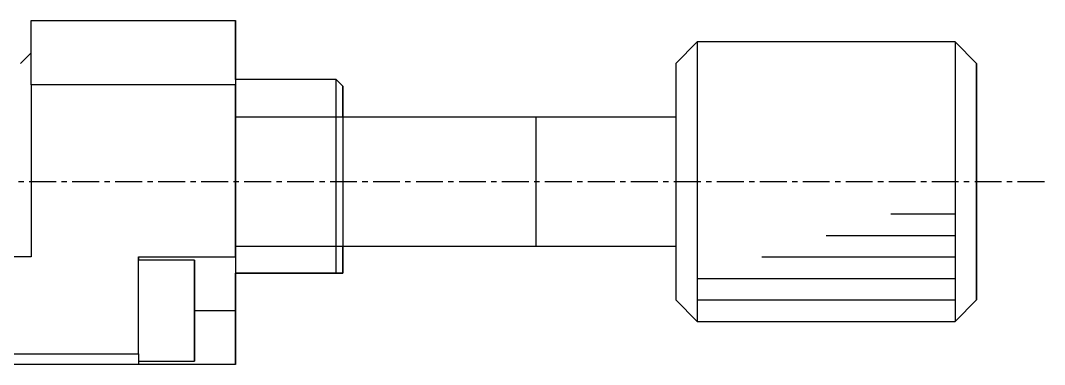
# Model space of a CAD drawing. Extents: x 67 to 344, y 71 to 375.
# Drawn here: x 296.82 to 344.48, y 88.08 to 104.08 of the extents above; entities that cross this region are included whole.
import ezdxf

# ---------------------------------------------------------------- set-up
doc = ezdxf.new("R2010")
doc.units = 0
doc.linetypes.add('CENTER', pattern=[2, 1.25, -0.25, 0.25, -0.25])
doc.layers.get('0').update_dxf_attribs({"linetype": 'CONTINUOUS'})

msp = doc.modelspace()

# ---------------------------------------------------------------- linework, layer by layer
at = {"color": 7, "linetype": 'CONTINUOUS'}
for p, q in [((297.321, 104.078), (306.821, 104.078)), ((297.321, 101.078), (297.321, 104.078)), ((306.821, 104.078), (306.821, 101.078)), ((306.822, 104.078), (306.821, 104.078)), ((306.822, 101.328), (306.822, 104.078)), ((328.321, 103.078), (327.321, 102.078)), ((340.321, 103.078), (328.321, 103.078)), ((341.321, 102.078), (340.321, 103.078)), ((297.321, 102.577), (296.821, 102.078)), ((306.821, 101.078), (297.321, 101.078)), ((297.321, 101.078), (297.321, 93.078)), ((311.521, 101.328), (306.821, 101.328)), ((306.821, 101.328), (306.821, 91.828)), ((306.821, 93.078), (306.821, 101.078)), ((311.521, 92.328), (311.521, 101.328)), ((311.821, 101.028), (311.521, 101.328)), ((311.821, 101.028), (311.821, 92.328)), ((311.822, 99.578), (311.821, 101.028)), ((320.826, 99.578), (306.821, 99.578)), ((327.321, 99.578), (320.816, 99.578)), ((306.821, 93.578), (320.826, 93.578)), ((311.821, 92.328), (311.822, 93.578)), ((320.816, 93.578), (327.321, 93.578)), ((297.321, 93.078), (286.321, 93.078)), ((302.321, 93.078), (306.821, 93.078)), ((302.321, 93.078), (302.321, 92.934)), ((302.321, 88.578), (302.321, 93.078)), ((306.821, 93.078), (306.821, 90.578)), ((304.921, 92.928), (302.321, 92.928)), ((304.921, 92.928), (304.921, 88.228)), ((304.921, 88.228), (304.921, 92.928)), ((311.521, 92.328), (306.821, 92.328)), ((306.821, 92.328), (311.521, 92.328)), ((306.821, 91.828), (306.821, 92.328)), ((306.821, 90.578), (306.822, 92.328)), ((311.521, 92.328), (311.821, 92.328)), ((311.821, 92.328), (311.521, 92.328)), ((304.921, 90.578), (304.921, 91.678)), ((304.921, 91.678), (304.921, 90.578)), ((327.321, 91.078), (328.321, 90.078)), ((340.321, 90.078), (341.321, 91.078)), ((304.921, 90.578), (304.921, 89.478)), ((304.921, 89.478), (304.921, 90.578)), ((306.821, 90.578), (306.821, 88.078)), ((306.821, 88.078), (306.821, 90.578)), ((328.321, 90.078), (340.321, 90.078)), ((286.321, 88.578), (302.321, 88.578)), ((302.321, 88.578), (302.321, 88.078)), ((302.321, 88.228), (304.921, 88.228)), ((302.321, 88.228), (302.321, 88.078)), ((302.321, 88.078), (286.321, 88.078)), ((306.821, 88.078), (302.321, 88.078)), ((306.821, 88.078), (306.821, 88.078))]:
    msp.add_line(p, q, dxfattribs=at)
at = {"color": 3, "linetype": 'CONTINUOUS'}
for p, q in [((320.821, 96.55), (320.821, 99.578)), ((320.821, 93.578), (320.821, 96.55)), ((337.321, 95.078), (340.321, 95.078)), ((334.321, 94.078), (340.321, 94.078)), ((331.321, 93.078), (340.321, 93.078)), ((328.321, 92.078), (340.321, 92.078)), ((328.321, 91.078), (340.321, 91.078)), ((306.821, 90.578), (304.921, 90.578))]:
    msp.add_line(p, q, dxfattribs=at)
at = {"color": 1, "linetype": 'CENTER'}
msp.add_line((344.481, 96.578), (285.321, 96.578), dxfattribs=at)
at = {"color": 7, "linetype": 'CONTINUOUS'}
for points in [[(328.321, 103.078, 0), (328.321, 103.077, 0), (328.321, 103.076, 0), (328.321, 103.073, 0), (328.321, 103.07, 0), (328.321, 103.065, 0), (328.321, 103.06, 0), (328.321, 103.053, 0), (328.321, 103.046, 0), (328.321, 103.038, 0), (328.321, 103.028, 0), (328.321, 103.018, 0), (328.321, 103.006, 0), (328.321, 102.994, 0), (328.321, 102.981, 0), (328.321, 102.967, 0), (328.321, 102.951, 0), (328.321, 102.935, 0), (328.321, 102.918, 0), (328.321, 102.9, 0), (328.321, 102.881, 0), (328.321, 102.86, 0), (328.321, 102.839, 0), (328.321, 102.817, 0), (328.321, 102.794, 0), (328.321, 102.771, 0), (328.321, 102.746, 0), (328.321, 102.72, 0), (328.321, 102.693, 0), (328.321, 102.666, 0), (328.321, 102.637, 0), (328.321, 102.608, 0), (328.321, 102.577, 0), (328.321, 102.546, 0), (328.321, 102.514, 0), (328.321, 102.48, 0), (328.321, 102.446, 0), (328.321, 102.411, 0), (328.321, 102.376, 0), (328.321, 102.339, 0), (328.321, 102.301, 0), (328.321, 102.263, 0), (328.321, 102.224, 0), (328.321, 102.183, 0), (328.321, 102.142, 0), (328.321, 102.101, 0), (328.321, 102.058, 0), (328.321, 102.014, 0), (328.321, 101.97, 0), (328.321, 101.925, 0), (328.321, 101.879, 0), (328.321, 101.832, 0), (328.321, 101.784, 0), (328.321, 101.736, 0), (328.321, 101.687, 0), (328.321, 101.637, 0), (328.321, 101.586, 0), (328.321, 101.534, 0), (328.321, 101.482, 0), (328.321, 101.429, 0), (328.321, 101.375, 0), (328.321, 101.321, 0), (328.321, 101.265, 0), (328.321, 101.21, 0), (328.321, 101.153, 0), (328.321, 101.096, 0), (328.321, 101.038, 0), (328.321, 100.979, 0), (328.321, 100.919, 0), (328.321, 100.859, 0), (328.321, 100.799, 0), (328.321, 100.737, 0), (328.321, 100.675, 0), (328.321, 100.613, 0), (328.321, 100.55, 0), (328.321, 100.486, 0), (328.321, 100.421, 0), (328.321, 100.357, 0), (328.321, 100.291, 0), (328.321, 100.225, 0), (328.321, 100.158, 0), (328.321, 100.091, 0), (328.321, 100.023, 0), (328.321, 99.955, 0), (328.321, 99.886, 0), (328.321, 99.817, 0), (328.321, 99.747, 0), (328.321, 99.677, 0), (328.321, 99.606, 0), (328.321, 99.535, 0), (328.321, 99.463, 0), (328.321, 99.391, 0), (328.321, 99.318, 0), (328.321, 99.245, 0), (328.321, 99.172, 0), (328.321, 99.098, 0), (328.321, 99.024, 0), (328.321, 98.95, 0), (328.321, 98.875, 0), (328.321, 98.8, 0), (328.321, 98.724, 0), (328.321, 98.648, 0), (328.321, 98.572, 0), (328.321, 98.495, 0), (328.321, 98.419, 0), (328.321, 98.342, 0), (328.321, 98.264, 0), (328.321, 98.187, 0), (328.321, 98.109, 0), (328.321, 98.031, 0), (328.321, 97.952, 0), (328.321, 97.874, 0), (328.321, 97.795, 0), (328.321, 97.716, 0), (328.321, 97.637, 0), (328.321, 97.558, 0), (328.321, 97.478, 0), (328.321, 97.399, 0), (328.321, 97.319, 0), (328.321, 97.24, 0), (328.321, 97.16, 0), (328.321, 97.08, 0), (328.321, 97, 0), (328.321, 96.92, 0), (328.321, 96.84, 0), (328.321, 96.759, 0), (328.321, 96.679, 0), (328.321, 96.599, 0), (328.321, 96.519, 0)], [(340.321, 103.078, 0), (340.321, 103.076, 0), (340.321, 103.07, 0), (340.321, 103.06, 0), (340.321, 103.046, 0), (340.321, 103.029, 0), (340.321, 103.007, 0), (340.321, 102.982, 0), (340.321, 102.953, 0), (340.321, 102.92, 0), (340.321, 102.883, 0), (340.321, 102.842, 0), (340.321, 102.798, 0), (340.321, 102.75, 0), (340.321, 102.698, 0), (340.321, 102.642, 0), (340.321, 102.583, 0), (340.321, 102.52, 0), (340.321, 102.454, 0), (340.321, 102.384, 0), (340.321, 102.31, 0), (340.321, 102.233, 0), (340.321, 102.153, 0), (340.321, 102.069, 0), (340.321, 101.982, 0), (340.321, 101.892, 0), (340.321, 101.798, 0), (340.321, 101.702, 0), (340.321, 101.602, 0), (340.321, 101.499, 0), (340.321, 101.394, 0), (340.321, 101.285, 0), (340.321, 101.174, 0), (340.321, 101.06, 0), (340.321, 100.943, 0), (340.321, 100.823, 0), (340.321, 100.701, 0), (340.321, 100.577, 0), (340.321, 100.45, 0), (340.321, 100.32, 0), (340.321, 100.189, 0), (340.321, 100.055, 0), (340.321, 99.919, 0), (340.321, 99.781, 0), (340.321, 99.642, 0), (340.321, 99.5, 0), (340.321, 99.357, 0), (340.321, 99.212, 0), (340.321, 99.065, 0), (340.321, 98.917, 0), (340.321, 98.767, 0), (340.321, 98.617, 0), (340.321, 98.465, 0), (340.321, 98.311, 0), (340.321, 98.157, 0), (340.321, 98.002, 0), (340.321, 97.846, 0), (340.321, 97.689, 0), (340.321, 97.531, 0), (340.321, 97.373, 0), (340.321, 97.215, 0), (340.321, 97.056, 0), (340.321, 96.897, 0), (340.321, 96.737, 0), (340.321, 96.578, 0), (340.321, 96.418, 0), (340.321, 96.259, 0), (340.321, 96.099, 0), (340.321, 95.941, 0), (340.321, 95.782, 0), (340.321, 95.624, 0), (340.321, 95.466, 0), (340.321, 95.309, 0), (340.321, 95.153, 0), (340.321, 94.998, 0), (340.321, 94.844, 0), (340.321, 94.691, 0), (340.321, 94.539, 0), (340.321, 94.388, 0), (340.321, 94.238, 0), (340.321, 94.09, 0), (340.321, 93.944, 0), (340.321, 93.798, 0), (340.321, 93.655, 0), (340.321, 93.513, 0), (340.321, 93.374, 0), (340.321, 93.236, 0), (340.321, 93.1, 0), (340.321, 92.966, 0), (340.321, 92.835, 0), (340.321, 92.706, 0), (340.321, 92.579, 0), (340.321, 92.454, 0), (340.321, 92.332, 0), (340.321, 92.212, 0), (340.321, 92.096, 0), (340.321, 91.981, 0), (340.321, 91.87, 0), (340.321, 91.761, 0), (340.321, 91.656, 0), (340.321, 91.553, 0), (340.321, 91.453, 0), (340.321, 91.357, 0), (340.321, 91.263, 0), (340.321, 91.173, 0), (340.321, 91.086, 0), (340.321, 91.002, 0), (340.321, 90.922, 0), (340.321, 90.845, 0), (340.321, 90.772, 0), (340.321, 90.702, 0), (340.321, 90.635, 0), (340.321, 90.572, 0), (340.321, 90.513, 0), (340.321, 90.457, 0), (340.321, 90.406, 0), (340.321, 90.357, 0), (340.321, 90.313, 0), (340.321, 90.272, 0), (340.321, 90.236, 0), (340.321, 90.203, 0), (340.321, 90.173, 0), (340.321, 90.148, 0), (340.321, 90.126, 0), (340.321, 90.109, 0), (340.321, 90.095, 0), (340.321, 90.085, 0), (340.321, 90.079, 0), (340.321, 90.078, 0)], [(327.321, 102.078, 0), (327.321, 102.077, 0), (327.321, 102.076, 0), (327.321, 102.074, 0), (327.321, 102.071, 0), (327.321, 102.067, 0), (327.321, 102.063, 0), (327.321, 102.057, 0), (327.321, 102.051, 0), (327.321, 102.044, 0), (327.321, 102.036, 0), (327.321, 102.027, 0), (327.321, 102.017, 0), (327.321, 102.007, 0), (327.321, 101.996, 0), (327.321, 101.984, 0), (327.321, 101.971, 0), (327.321, 101.957, 0), (327.321, 101.942, 0), (327.321, 101.927, 0), (327.321, 101.911, 0), (327.321, 101.894, 0), (327.321, 101.876, 0), (327.321, 101.857, 0), (327.321, 101.838, 0), (327.321, 101.818, 0), (327.321, 101.797, 0), (327.321, 101.775, 0), (327.321, 101.752, 0), (327.321, 101.729, 0), (327.321, 101.705, 0), (327.321, 101.68, 0), (327.321, 101.654, 0), (327.321, 101.628, 0), (327.321, 101.6, 0), (327.321, 101.572, 0), (327.321, 101.543, 0), (327.321, 101.514, 0), (327.321, 101.484, 0), (327.321, 101.453, 0), (327.321, 101.421, 0), (327.321, 101.388, 0), (327.321, 101.355, 0), (327.321, 101.321, 0), (327.321, 101.286, 0), (327.321, 101.251, 0), (327.321, 101.215, 0), (327.321, 101.178, 0), (327.321, 101.14, 0), (327.321, 101.102, 0), (327.321, 101.063, 0), (327.321, 101.023, 0), (327.321, 100.983, 0), (327.321, 100.942, 0), (327.321, 100.9, 0), (327.321, 100.858, 0), (327.321, 100.815, 0), (327.321, 100.772, 0), (327.321, 100.727, 0), (327.321, 100.683, 0), (327.321, 100.637, 0), (327.321, 100.591, 0), (327.321, 100.544, 0), (327.321, 100.497, 0), (327.321, 100.449, 0), (327.321, 100.4, 0), (327.321, 100.351, 0), (327.321, 100.302, 0), (327.321, 100.251, 0), (327.321, 100.201, 0), (327.321, 100.149, 0), (327.321, 100.097, 0), (327.321, 100.045, 0), (327.321, 99.992, 0), (327.321, 99.939, 0), (327.321, 99.885, 0), (327.321, 99.83, 0), (327.321, 99.775, 0), (327.321, 99.72, 0), (327.321, 99.664, 0), (327.321, 99.607, 0), (327.321, 99.55, 0), (327.321, 99.493, 0), (327.321, 99.435, 0), (327.321, 99.377, 0), (327.321, 99.318, 0), (327.321, 99.259, 0), (327.321, 99.2, 0), (327.321, 99.14, 0), (327.321, 99.08, 0), (327.321, 99.019, 0), (327.321, 98.958, 0), (327.321, 98.897, 0), (327.321, 98.835, 0), (327.321, 98.773, 0), (327.321, 98.71, 0), (327.321, 98.648, 0), (327.321, 98.585, 0), (327.321, 98.521, 0), (327.321, 98.458, 0), (327.321, 98.394, 0), (327.321, 98.33, 0), (327.321, 98.265, 0), (327.321, 98.2, 0), (327.321, 98.135, 0), (327.321, 98.07, 0), (327.321, 98.005, 0), (327.321, 97.939, 0), (327.321, 97.873, 0), (327.321, 97.807, 0), (327.321, 97.741, 0), (327.321, 97.674, 0), (327.321, 97.608, 0), (327.321, 97.541, 0), (327.321, 97.474, 0), (327.321, 97.407, 0), (327.321, 97.34, 0), (327.321, 97.273, 0), (327.321, 97.205, 0), (327.321, 97.138, 0), (327.321, 97.07, 0), (327.321, 97.002, 0), (327.321, 96.935, 0), (327.321, 96.867, 0), (327.321, 96.799, 0), (327.321, 96.731, 0), (327.321, 96.664, 0), (327.321, 96.596, 0), (327.321, 96.528, 0)], [(341.321, 102.078, 0), (341.321, 102.076, 0), (341.321, 102.071, 0), (341.321, 102.063, 0), (341.321, 102.051, 0), (341.321, 102.036, 0), (341.321, 102.018, 0), (341.321, 101.997, 0), (341.321, 101.972, 0), (341.321, 101.944, 0), (341.321, 101.913, 0), (341.321, 101.878, 0), (341.321, 101.841, 0), (341.321, 101.8, 0), (341.321, 101.756, 0), (341.321, 101.709, 0), (341.321, 101.659, 0), (341.321, 101.606, 0), (341.321, 101.55, 0), (341.321, 101.49, 0), (341.321, 101.428, 0), (341.321, 101.363, 0), (341.321, 101.295, 0), (341.321, 101.224, 0), (341.321, 101.151, 0), (341.321, 101.074, 0), (341.321, 100.995, 0), (341.321, 100.914, 0), (341.321, 100.829, 0), (341.321, 100.742, 0), (341.321, 100.653, 0), (341.321, 100.561, 0), (341.321, 100.467, 0), (341.321, 100.37, 0), (341.321, 100.271, 0), (341.321, 100.17, 0), (341.321, 100.067, 0), (341.321, 99.961, 0), (341.321, 99.854, 0), (341.321, 99.745, 0), (341.321, 99.633, 0), (341.321, 99.52, 0), (341.321, 99.405, 0), (341.321, 99.289, 0), (341.321, 99.17, 0), (341.321, 99.051, 0), (341.321, 98.929, 0), (341.321, 98.806, 0), (341.321, 98.682, 0), (341.321, 98.557, 0), (341.321, 98.43, 0), (341.321, 98.303, 0), (341.321, 98.174, 0), (341.321, 98.044, 0), (341.321, 97.914, 0), (341.321, 97.783, 0), (341.321, 97.651, 0), (341.321, 97.518, 0), (341.321, 97.385, 0), (341.321, 97.251, 0), (341.321, 97.117, 0), (341.321, 96.982, 0), (341.321, 96.848, 0), (341.321, 96.713, 0), (341.321, 96.578, 0), (341.321, 96.443, 0), (341.321, 96.308, 0), (341.321, 96.173, 0), (341.321, 96.039, 0), (341.321, 95.904, 0), (341.321, 95.771, 0), (341.321, 95.637, 0), (341.321, 95.505, 0), (341.321, 95.373, 0), (341.321, 95.241, 0), (341.321, 95.111, 0), (341.321, 94.981, 0), (341.321, 94.852, 0), (341.321, 94.725, 0), (341.321, 94.598, 0), (341.321, 94.473, 0), (341.321, 94.349, 0), (341.321, 94.226, 0), (341.321, 94.105, 0), (341.321, 93.985, 0), (341.321, 93.867, 0), (341.321, 93.75, 0), (341.321, 93.635, 0), (341.321, 93.522, 0), (341.321, 93.411, 0), (341.321, 93.301, 0), (341.321, 93.194, 0), (341.321, 93.088, 0), (341.321, 92.985, 0), (341.321, 92.884, 0), (341.321, 92.785, 0), (341.321, 92.689, 0), (341.321, 92.594, 0), (341.321, 92.502, 0), (341.321, 92.413, 0), (341.321, 92.326, 0), (341.321, 92.242, 0), (341.321, 92.16, 0), (341.321, 92.081, 0), (341.321, 92.004, 0), (341.321, 91.931, 0), (341.321, 91.86, 0), (341.321, 91.792, 0), (341.321, 91.727, 0), (341.321, 91.665, 0), (341.321, 91.606, 0), (341.321, 91.549, 0), (341.321, 91.496, 0), (341.321, 91.446, 0), (341.321, 91.399, 0), (341.321, 91.355, 0), (341.321, 91.314, 0), (341.321, 91.277, 0), (341.321, 91.242, 0), (341.321, 91.211, 0), (341.321, 91.183, 0), (341.321, 91.159, 0), (341.321, 91.137, 0), (341.321, 91.119, 0), (341.321, 91.104, 0), (341.321, 91.093, 0), (341.321, 91.084, 0), (341.321, 91.079, 0), (341.321, 91.078, 0)], [(341.322, 96.627, 0), (341.322, 96.695, 0), (341.322, 96.762, 0), (341.322, 96.829, 0), (341.322, 96.896, 0), (341.322, 96.963, 0), (341.322, 97.03, 0), (341.322, 97.096, 0), (341.322, 97.163, 0), (341.322, 97.23, 0), (341.322, 97.296, 0), (341.322, 97.363, 0), (341.322, 97.429, 0), (341.322, 97.495, 0), (341.322, 97.561, 0), (341.322, 97.627, 0), (341.322, 97.693, 0), (341.322, 97.759, 0), (341.322, 97.824, 0), (341.322, 97.89, 0), (341.322, 97.955, 0), (341.322, 98.02, 0), (341.322, 98.084, 0), (341.322, 98.149, 0), (341.322, 98.213, 0), (341.322, 98.277, 0), (341.322, 98.341, 0), (341.322, 98.404, 0), (341.322, 98.467, 0), (341.322, 98.53, 0), (341.322, 98.593, 0), (341.322, 98.655, 0), (341.322, 98.717, 0), (341.322, 98.778, 0), (341.322, 98.84, 0), (341.322, 98.901, 0), (341.322, 98.961, 0), (341.322, 99.022, 0), (341.322, 99.082, 0), (341.322, 99.141, 0), (341.322, 99.2, 0), (341.322, 99.259, 0), (341.322, 99.318, 0), (341.322, 99.376, 0), (341.322, 99.433, 0), (341.322, 99.49, 0), (341.322, 99.547, 0), (341.322, 99.603, 0), (341.322, 99.659, 0), (341.322, 99.714, 0), (341.322, 99.769, 0), (341.322, 99.824, 0), (341.322, 99.878, 0), (341.322, 99.931, 0), (341.322, 99.984, 0), (341.322, 100.036, 0), (341.322, 100.088, 0), (341.322, 100.14, 0), (341.322, 100.191, 0), (341.322, 100.241, 0), (341.322, 100.291, 0), (341.322, 100.34, 0), (341.322, 100.389, 0), (341.322, 100.437, 0), (341.322, 100.484, 0), (341.322, 100.531, 0), (341.322, 100.578, 0), (341.322, 100.623, 0), (341.322, 100.668, 0), (341.322, 100.713, 0), (341.322, 100.757, 0), (341.322, 100.8, 0), (341.322, 100.843, 0), (341.322, 100.885, 0), (341.322, 100.926, 0), (341.322, 100.967, 0), (341.322, 101.007, 0), (341.321, 101.047, 0), (341.321, 101.085, 0), (341.321, 101.124, 0), (341.321, 101.161, 0), (341.321, 101.198, 0), (341.321, 101.234, 0), (341.321, 101.269, 0), (341.321, 101.304, 0), (341.321, 101.338, 0), (341.321, 101.371, 0), (341.321, 101.404, 0), (341.321, 101.435, 0), (341.321, 101.467, 0), (341.321, 101.497, 0), (341.321, 101.527, 0), (341.321, 101.555, 0), (341.321, 101.584, 0), (341.321, 101.611, 0), (341.321, 101.638, 0), (341.321, 101.664, 0), (341.321, 101.689, 0), (341.321, 101.713, 0), (341.321, 101.737, 0), (341.321, 101.76, 0), (341.321, 101.782, 0), (341.321, 101.803, 0), (341.321, 101.824, 0), (341.321, 101.843, 0), (341.321, 101.862, 0), (341.321, 101.881, 0), (341.321, 101.898, 0), (341.321, 101.915, 0), (341.321, 101.93, 0), (341.321, 101.945, 0), (341.321, 101.96, 0), (341.321, 101.973, 0), (341.321, 101.986, 0), (341.321, 101.998, 0), (341.321, 102.009, 0), (341.321, 102.019, 0), (341.321, 102.028, 0), (341.321, 102.037, 0), (341.321, 102.044, 0), (341.321, 102.051, 0), (341.321, 102.058, 0), (341.321, 102.063, 0), (341.321, 102.067, 0), (341.321, 102.071, 0), (341.321, 102.074, 0), (341.321, 102.076, 0), (341.321, 102.077, 0), (341.321, 102.078, 0)], [(327.321, 96.528, 0), (327.321, 96.461, 0), (327.321, 96.394, 0), (327.321, 96.326, 0), (327.321, 96.26, 0), (327.321, 96.193, 0), (327.321, 96.126, 0), (327.321, 96.059, 0), (327.321, 95.992, 0), (327.321, 95.925, 0), (327.321, 95.859, 0), (327.321, 95.792, 0), (327.321, 95.726, 0), (327.321, 95.66, 0), (327.321, 95.594, 0), (327.321, 95.528, 0), (327.321, 95.462, 0), (327.321, 95.396, 0), (327.321, 95.331, 0), (327.321, 95.266, 0), (327.321, 95.201, 0), (327.321, 95.136, 0), (327.321, 95.071, 0), (327.321, 95.007, 0), (327.321, 94.942, 0), (327.321, 94.878, 0), (327.321, 94.815, 0), (327.321, 94.751, 0), (327.321, 94.688, 0), (327.321, 94.625, 0), (327.321, 94.563, 0), (327.321, 94.5, 0), (327.321, 94.438, 0), (327.321, 94.377, 0), (327.321, 94.315, 0), (327.321, 94.254, 0), (327.321, 94.194, 0), (327.321, 94.133, 0), (327.321, 94.073, 0), (327.321, 94.014, 0), (327.321, 93.955, 0), (327.321, 93.896, 0), (327.321, 93.838, 0), (327.321, 93.78, 0), (327.321, 93.722, 0), (327.321, 93.665, 0), (327.321, 93.608, 0), (327.321, 93.552, 0), (327.321, 93.496, 0), (327.321, 93.441, 0), (327.321, 93.386, 0), (327.321, 93.332, 0), (327.321, 93.278, 0), (327.321, 93.224, 0), (327.321, 93.171, 0), (327.321, 93.119, 0), (327.321, 93.067, 0), (327.321, 93.015, 0), (327.321, 92.965, 0), (327.321, 92.914, 0), (327.321, 92.865, 0), (327.321, 92.815, 0), (327.321, 92.767, 0), (327.321, 92.719, 0), (327.321, 92.671, 0), (327.321, 92.624, 0), (327.321, 92.578, 0), (327.321, 92.532, 0), (327.321, 92.487, 0), (327.321, 92.442, 0), (327.321, 92.398, 0), (327.321, 92.355, 0), (327.321, 92.312, 0), (327.321, 92.27, 0), (327.321, 92.229, 0), (327.321, 92.188, 0), (327.321, 92.148, 0), (327.321, 92.109, 0), (327.321, 92.07, 0), (327.321, 92.032, 0), (327.321, 91.994, 0), (327.321, 91.957, 0), (327.321, 91.921, 0), (327.321, 91.886, 0), (327.321, 91.851, 0), (327.321, 91.817, 0), (327.321, 91.784, 0), (327.321, 91.752, 0), (327.321, 91.72, 0), (327.321, 91.689, 0), (327.321, 91.658, 0), (327.321, 91.629, 0), (327.321, 91.6, 0), (327.321, 91.571, 0), (327.321, 91.544, 0), (327.321, 91.517, 0), (327.321, 91.492, 0), (327.321, 91.466, 0), (327.321, 91.442, 0), (327.321, 91.418, 0), (327.321, 91.395, 0), (327.321, 91.373, 0), (327.321, 91.352, 0), (327.321, 91.332, 0), (327.321, 91.312, 0), (327.321, 91.293, 0), (327.321, 91.275, 0), (327.321, 91.257, 0), (327.321, 91.24, 0), (327.321, 91.225, 0), (327.321, 91.21, 0), (327.321, 91.195, 0), (327.321, 91.182, 0), (327.321, 91.169, 0), (327.321, 91.158, 0), (327.321, 91.147, 0), (327.321, 91.136, 0), (327.321, 91.127, 0), (327.321, 91.118, 0), (327.321, 91.111, 0), (327.321, 91.104, 0), (327.321, 91.098, 0), (327.321, 91.092, 0), (327.321, 91.088, 0), (327.321, 91.084, 0), (327.321, 91.081, 0), (327.321, 91.079, 0), (327.321, 91.078, 0), (327.321, 91.078, 0)], [(328.321, 96.519, 0), (328.321, 96.439, 0), (328.321, 96.36, 0), (328.321, 96.281, 0), (328.321, 96.202, 0), (328.321, 96.123, 0), (328.321, 96.043, 0), (328.321, 95.965, 0), (328.321, 95.886, 0), (328.321, 95.807, 0), (328.321, 95.728, 0), (328.321, 95.65, 0), (328.321, 95.571, 0), (328.321, 95.493, 0), (328.321, 95.415, 0), (328.321, 95.337, 0), (328.321, 95.259, 0), (328.321, 95.181, 0), (328.321, 95.104, 0), (328.321, 95.027, 0), (328.321, 94.95, 0), (328.321, 94.873, 0), (328.321, 94.797, 0), (328.321, 94.721, 0), (328.321, 94.645, 0), (328.321, 94.569, 0), (328.321, 94.494, 0), (328.321, 94.419, 0), (328.321, 94.345, 0), (328.321, 94.27, 0), (328.321, 94.196, 0), (328.321, 94.123, 0), (328.321, 94.049, 0), (328.321, 93.977, 0), (328.321, 93.904, 0), (328.321, 93.832, 0), (328.321, 93.76, 0), (328.321, 93.689, 0), (328.321, 93.618, 0), (328.321, 93.548, 0), (328.321, 93.478, 0), (328.321, 93.408, 0), (328.321, 93.339, 0), (328.321, 93.271, 0), (328.321, 93.203, 0), (328.321, 93.135, 0), (328.321, 93.068, 0), (328.321, 93.002, 0), (328.321, 92.936, 0), (328.321, 92.87, 0), (328.321, 92.806, 0), (328.321, 92.741, 0), (328.321, 92.677, 0), (328.321, 92.614, 0), (328.321, 92.552, 0), (328.321, 92.49, 0), (328.321, 92.428, 0), (328.321, 92.368, 0), (328.321, 92.308, 0), (328.321, 92.248, 0), (328.321, 92.189, 0), (328.321, 92.131, 0), (328.321, 92.074, 0), (328.321, 92.017, 0), (328.321, 91.961, 0), (328.321, 91.905, 0), (328.321, 91.85, 0), (328.321, 91.796, 0), (328.321, 91.743, 0), (328.321, 91.69, 0), (328.321, 91.638, 0), (328.321, 91.587, 0), (328.321, 91.537, 0), (328.321, 91.487, 0), (328.321, 91.438, 0), (328.321, 91.39, 0), (328.321, 91.342, 0), (328.321, 91.296, 0), (328.321, 91.25, 0), (328.321, 91.205, 0), (328.321, 91.161, 0), (328.321, 91.117, 0), (328.321, 91.075, 0), (328.321, 91.033, 0), (328.321, 90.992, 0), (328.321, 90.952, 0), (328.321, 90.912, 0), (328.321, 90.874, 0), (328.321, 90.836, 0), (328.321, 90.8, 0), (328.321, 90.764, 0), (328.321, 90.729, 0), (328.321, 90.695, 0), (328.321, 90.661, 0), (328.321, 90.629, 0), (328.321, 90.597, 0), (328.321, 90.567, 0), (328.321, 90.537, 0), (328.321, 90.508, 0), (328.321, 90.48, 0), (328.321, 90.453, 0), (328.321, 90.427, 0), (328.321, 90.402, 0), (328.321, 90.378, 0), (328.321, 90.354, 0), (328.321, 90.332, 0), (328.321, 90.31, 0), (328.321, 90.29, 0), (328.321, 90.27, 0), (328.321, 90.251, 0), (328.321, 90.234, 0), (328.321, 90.217, 0), (328.321, 90.201, 0), (328.321, 90.186, 0), (328.321, 90.172, 0), (328.321, 90.159, 0), (328.321, 90.147, 0), (328.321, 90.136, 0), (328.321, 90.126, 0), (328.321, 90.117, 0), (328.321, 90.109, 0), (328.321, 90.101, 0), (328.321, 90.095, 0), (328.321, 90.09, 0), (328.321, 90.085, 0), (328.321, 90.082, 0), (328.321, 90.079, 0), (328.321, 90.078, 0), (328.321, 90.078, 0)], [(341.321, 91.078, 0), (341.321, 91.078, 0), (341.321, 91.079, 0), (341.321, 91.081, 0), (341.321, 91.084, 0), (341.321, 91.088, 0), (341.321, 91.093, 0), (341.321, 91.098, 0), (341.321, 91.104, 0), (341.321, 91.112, 0), (341.321, 91.119, 0), (341.321, 91.128, 0), (341.321, 91.138, 0), (341.321, 91.148, 0), (341.321, 91.159, 0), (341.321, 91.172, 0), (341.321, 91.185, 0), (341.321, 91.198, 0), (341.321, 91.213, 0), (341.321, 91.228, 0), (341.321, 91.244, 0), (341.321, 91.261, 0), (341.321, 91.279, 0), (341.321, 91.298, 0), (341.321, 91.317, 0), (341.321, 91.337, 0), (341.321, 91.358, 0), (341.321, 91.38, 0), (341.321, 91.403, 0), (341.321, 91.426, 0), (341.321, 91.45, 0), (341.321, 91.475, 0), (341.321, 91.501, 0), (341.321, 91.528, 0), (341.321, 91.555, 0), (341.321, 91.583, 0), (341.321, 91.612, 0), (341.321, 91.641, 0), (341.321, 91.672, 0), (341.321, 91.703, 0), (341.321, 91.734, 0), (341.321, 91.767, 0), (341.321, 91.8, 0), (341.321, 91.834, 0), (341.321, 91.869, 0), (341.321, 91.904, 0), (341.321, 91.941, 0), (341.321, 91.977, 0), (341.321, 92.015, 0), (341.321, 92.053, 0), (341.321, 92.092, 0), (341.322, 92.132, 0), (341.322, 92.172, 0), (341.322, 92.213, 0), (341.322, 92.255, 0), (341.322, 92.297, 0), (341.322, 92.34, 0), (341.322, 92.383, 0), (341.322, 92.428, 0), (341.322, 92.473, 0), (341.322, 92.518, 0), (341.322, 92.564, 0), (341.322, 92.611, 0), (341.322, 92.658, 0), (341.322, 92.706, 0), (341.322, 92.755, 0), (341.322, 92.804, 0), (341.322, 92.853, 0), (341.322, 92.904, 0), (341.322, 92.954, 0), (341.322, 93.006, 0), (341.322, 93.058, 0), (341.322, 93.11, 0), (341.322, 93.163, 0), (341.322, 93.217, 0), (341.322, 93.271, 0), (341.322, 93.325, 0), (341.322, 93.38, 0), (341.322, 93.436, 0), (341.322, 93.491, 0), (341.322, 93.548, 0), (341.322, 93.605, 0), (341.322, 93.662, 0), (341.322, 93.72, 0), (341.322, 93.778, 0), (341.322, 93.837, 0), (341.322, 93.896, 0), (341.322, 93.955, 0), (341.322, 94.015, 0), (341.322, 94.075, 0), (341.322, 94.136, 0), (341.322, 94.197, 0), (341.322, 94.258, 0), (341.322, 94.32, 0), (341.322, 94.382, 0), (341.322, 94.445, 0), (341.322, 94.507, 0), (341.322, 94.57, 0), (341.322, 94.634, 0), (341.322, 94.698, 0), (341.322, 94.761, 0), (341.322, 94.826, 0), (341.322, 94.89, 0), (341.322, 94.955, 0), (341.322, 95.02, 0), (341.322, 95.085, 0), (341.322, 95.15, 0), (341.322, 95.216, 0), (341.322, 95.282, 0), (341.322, 95.348, 0), (341.322, 95.414, 0), (341.322, 95.481, 0), (341.322, 95.547, 0), (341.322, 95.614, 0), (341.322, 95.681, 0), (341.322, 95.748, 0), (341.322, 95.815, 0), (341.322, 95.882, 0), (341.322, 95.95, 0), (341.322, 96.017, 0), (341.322, 96.085, 0), (341.322, 96.153, 0), (341.322, 96.22, 0), (341.322, 96.288, 0), (341.322, 96.356, 0), (341.322, 96.424, 0), (341.322, 96.492, 0), (341.322, 96.559, 0), (341.322, 96.627, 0)]]:
    msp.add_polyline3d(points, dxfattribs=at)

doc.saveas('drawing.dxf')
